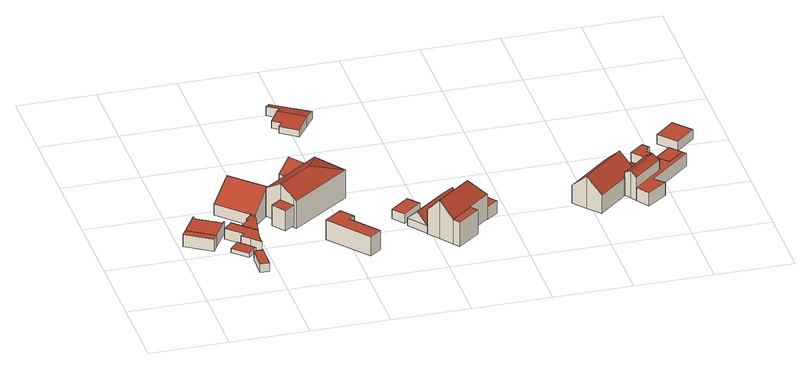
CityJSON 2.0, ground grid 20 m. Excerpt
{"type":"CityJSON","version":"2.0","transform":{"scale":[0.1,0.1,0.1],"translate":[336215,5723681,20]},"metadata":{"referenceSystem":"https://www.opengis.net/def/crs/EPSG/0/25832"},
"CityObjects":{
"building1":{"type":"Building","attributes":{"Geometrietyp2DReferenz":"3000","Gemeindeschluessel":"05170048","function":"51009_1610","roofType":"1000","measuredHeight":3.38},"geometry":[{"type":"Solid","lod":"2","boundaries":[[[[0,1,2,3]],[[4,5,1,0]],[[6,7,5,4]],[[3,2,7,6]],[[4,0,3,6]],[[1,5,7,2]]]],"semantics":{"surfaces":[{"type":"WallSurface"},{"type":"RoofSurface"},{"type":"GroundSurface"}],"values":[[0,0,0,0,1,2]]}}]},
"building2":{"type":"Building","attributes":{"Geometrietyp2DReferenz":"3000","Gemeindeschluessel":"05170048","function":"31001_2463","roofType":"1000","measuredHeight":3.32},"address":[{"country":"Germany","locality":"Wesel","thoroughfareNumber":"7","thoroughfareName":"Frankfurter Straße"}],"geometry":[{"type":"Solid","lod":"2","boundaries":[[[[8,9,10,11]],[[12,13,9,8]],[[14,15,13,12]],[[16,17,15,14]],[[18,19,17,16]],[[3,2,19,18]],[[6,7,2,3]],[[11,10,7,6]],[[3,18,16,14,12,8,11,6]],[[9,13,15,17,19,2,7,10]]]],"semantics":{"surfaces":[{"type":"WallSurface"},{"type":"RoofSurface"},{"type":"GroundSurface"}],"values":[[0,0,0,0,0,0,0,0,1,2]]}}]},
"building3":{"type":"Building","attributes":{"Geometrietyp2DReferenz":"3000","Gemeindeschluessel":"05170048","function":"51009_1610","roofType":"1000","measuredHeight":1.17},"geometry":[{"type":"Solid","lod":"2","boundaries":[[[[20,21,22,23]],[[24,25,21,20]],[[26,27,25,24]],[[28,29,27,26]],[[30,31,29,28]],[[23,22,31,30]],[[28,26,24,20,23,30]],[[21,25,27,29,31,22]]]],"semantics":{"surfaces":[{"type":"WallSurface"},{"type":"RoofSurface"},{"type":"GroundSurface"}],"values":[[0,0,0,0,0,0,1,2]]}}]},
"building4":{"type":"Building","attributes":{"Geometrietyp2DReferenz":"3000","Gemeindeschluessel":"05170048","function":"51009_1610","roofType":"1000","measuredHeight":2.44},"geometry":[{"type":"Solid","lod":"2","boundaries":[[[[32,33,34,35]],[[36,37,33,32]],[[38,39,37,36]],[[35,34,39,38]],[[36,32,35,38]],[[33,37,39,34]]]],"semantics":{"surfaces":[{"type":"WallSurface"},{"type":"RoofSurface"},{"type":"GroundSurface"}],"values":[[0,0,0,0,1,2]]}}]},
"building5":{"type":"Building","attributes":{"Geometrietyp2DReferenz":"3000","Gemeindeschluessel":"05170048","function":"31001_2723","roofType":"1000","measuredHeight":2.9},"address":[{"country":"Germany","locality":"Wesel","thoroughfareNumber":"7","thoroughfareName":"Frankfurter Straße"}],"geometry":[{"type":"Solid","lod":"2","boundaries":[[[[40,41,42,43]],[[44,45,41,40]],[[46,47,45,44]],[[48,49,47,46]],[[50,51,49,48]],[[52,53,51,50]],[[54,55,53,52]],[[56,57,55,54]],[[43,42,57,56]],[[54,52,50,48,46,44,40,43,56]],[[41,45,47,49,51,53,55,57,42]]]],"semantics":{"surfaces":[{"type":"WallSurface"},{"type":"RoofSurface"},{"type":"GroundSurface"}],"values":[[0,0,0,0,0,0,0,0,0,1,2]]}}]},
"building6":{"type":"Building","attributes":{"Geometrietyp2DReferenz":"3000","Gemeindeschluessel":"05170048","function":"31001_2723","roofType":"1000","measuredHeight":2.71},"address":[{"country":"Germany","locality":"Wesel","thoroughfareNumber":"7","thoroughfareName":"Frankfurter Straße"}],"geometry":[{"type":"Solid","lod":"2","boundaries":[[[[58,59,60,61]],[[62,63,59,58]],[[64,65,63,62]],[[66,67,65,64]],[[68,69,67,66]],[[43,70,69,68]],[[56,71,70,43]],[[61,60,71,56]],[[43,68,66,64,62,58,61,56]],[[59,63,65,67,69,70,71,60]]]],"semantics":{"surfaces":[{"type":"WallSurface"},{"type":"RoofSurface"},{"type":"GroundSurface"}],"values":[[0,0,0,0,0,0,0,0,1,2]]}}]},
"building7":{"type":"Building","attributes":{"Geometrietyp2DReferenz":"3000","Gemeindeschluessel":"05170048","function":"31001_1010","roofType":"3100","measuredHeight":8.06},"address":[{"country":"Germany","locality":"Wesel","thoroughfareNumber":"7","thoroughfareName":"Frankfurter Straße"}],"geometry":[{"type":"Solid","lod":"2","boundaries":[[[[72,73,74,75]],[[76,77,73,72]],[[78,79,77,76]],[[80,81,79,78]],[[82,83,81,80]],[[84,85,83,82]],[[86,87,85,84]],[[88,89,87,86]],[[75,74,89,88]],[[78,76,72,75,88,86,80]],[[84,82,80,86]],[[73,77,79,81,83,85,87,89,74]]]],"semantics":{"surfaces":[{"type":"WallSurface"},{"type":"RoofSurface"},{"type":"GroundSurface"}],"values":[[0,0,0,0,0,0,0,0,0,1,1,2]]}}]},
"building8":{"type":"Building","attributes":{"Geometrietyp2DReferenz":"3000","Gemeindeschluessel":"05170048","function":"31001_2723","roofType":"1000","measuredHeight":5.31},"geometry":[{"type":"Solid","lod":"2","boundaries":[[[[90,91,92,93]],[[94,95,91,90]],[[96,97,95,94]],[[98,99,97,96]],[[100,101,99,98]],[[93,92,101,100]],[[98,96,94,90,93,100]],[[91,95,97,99,101,92]]]],"semantics":{"surfaces":[{"type":"WallSurface"},{"type":"RoofSurface"},{"type":"GroundSurface"}],"values":[[0,0,0,0,0,0,1,2]]}}]},
"building9":{"type":"Building","attributes":{"Gemeindeschluessel":"05170048","Geometrietyp2DReferenz":"3000","function":"31001_1010"},"address":[{"country":"Germany","locality":"Wesel","thoroughfareNumber":"8","thoroughfareName":"Frankfurter Straße"}],"children":["building9-1","building9-2","building9-3"]},
"building9-1":{"type":"BuildingPart","attributes":{"roofType":"5000","measuredHeight":10.6},"parents":["building9"],"geometry":[{"type":"MultiSurface","lod":"2","boundaries":[[[102,103,104,105]],[[106,107,108,109]],[[110,111,107,106]],[[112,113,114,115]],[[105,104,113,112]],[[116,102,105,112,117]],[[112,115,117]],[[115,110,106,109,116,117]],[[103,118,108,107,111,114,113,104]],[[116,119,120,102]],[[121,122,118,103]],[[120,119,122,121]],[[122,123,108,118]],[[116,109,124,119]],[[119,124,123,122]],[[110,115,125,126,127]],[[114,128,126,125]],[[127,126,128,111]]],"semantics":{"surfaces":[{"type":"WallSurface"},{"type":"RoofSurface"},{"type":"GroundSurface"},{"type":"ClosureSurface"}],"values":[0,0,0,0,0,1,1,1,2,0,0,3,0,0,3,0,3,3]}}]},
"building9-2":{"type":"BuildingPart","attributes":{"roofType":"3100","measuredHeight":7.62},"parents":["building9"],"geometry":[{"type":"Solid","lod":"2","boundaries":[[[[129,130,131,132]],[[133,134,130,129]],[[125,114,134,133]],[[132,131,111,127]],[[125,133,129,126]],[[132,127,126,129]],[[130,134,114,128,111,131]],[[126,128,114,125]],[[126,127,111,128]]]],"semantics":{"surfaces":[{"type":"WallSurface"},{"type":"RoofSurface"},{"type":"GroundSurface"},{"type":"ClosureSurface"}],"values":[[0,0,0,0,1,1,2,3,3]]}}]},
"building9-3":{"type":"BuildingPart","attributes":{"roofType":"1000","measuredHeight":5.63},"address":[{"country":"Germany","locality":"Wesel","thoroughfareNumber":"8","thoroughfareName":"Frankfurter Straße"}],"parents":["building9"],"geometry":[{"type":"MultiSurface","lod":"2","boundaries":[[[135,136,121,120]],[[137,138,136,135]],[[124,123,138,137]],[[135,120,124,137]],[[121,136,138,123]],[[119,120,121,122]],[[124,119,122,123]]],"semantics":{"surfaces":[{"type":"WallSurface"},{"type":"RoofSurface"},{"type":"GroundSurface"},{"type":"ClosureSurface"}],"values":[0,0,0,1,2,3,3]}}]},
"building10":{"type":"Building","attributes":{"Geometrietyp2DReferenz":"3000","Gemeindeschluessel":"05170048","function":"31001_2723","roofType":"1000","measuredHeight":2.59},"geometry":[{"type":"Solid","lod":"2","boundaries":[[[[139,140,141,142]],[[143,144,140,139]],[[145,146,144,143]],[[142,141,146,145]],[[143,139,142,145]],[[140,144,146,141]]]],"semantics":{"surfaces":[{"type":"WallSurface"},{"type":"RoofSurface"},{"type":"GroundSurface"}],"values":[[0,0,0,0,1,2]]}}]},
"building11":{"type":"Building","attributes":{"Geometrietyp2DReferenz":"3000","Gemeindeschluessel":"05170048","function":"31001_1313","roofType":"3100","measuredHeight":2.72},"geometry":[{"type":"Solid","lod":"2","boundaries":[[[[147,148,149,150]],[[151,152,148,147]],[[153,154,152,151]],[[155,156,154,153]],[[157,158,156,155]],[[159,160,158,157]],[[161,162,160,159]],[[163,164,162,161]],[[165,166,164,163]],[[150,149,166,165]],[[151,147,150,165,163,153]],[[161,159,157,155,153,163]],[[148,152,154,156,158,160,162,164,166,149]]]],"semantics":{"surfaces":[{"type":"WallSurface"},{"type":"RoofSurface"},{"type":"GroundSurface"}],"values":[[0,0,0,0,0,0,0,0,0,0,1,1,2]]}}]},
"building12":{"type":"Building","attributes":{"Geometrietyp2DReferenz":"3000","Gemeindeschluessel":"05170048","function":"31001_1010","roofType":"3100","measuredHeight":4.83},"address":[{"country":"Germany","locality":"Wesel","thoroughfareNumber":"9","thoroughfareName":"Frankfurter Straße"}],"geometry":[{"type":"Solid","lod":"2","boundaries":[[[[167,168,169,170]],[[171,172,168,167]],[[173,174,172,171]],[[170,169,174,173]],[[167,175,171]],[[173,176,170]],[[170,176,175,167]],[[171,175,176,173]],[[168,172,174,169]]]],"semantics":{"surfaces":[{"type":"WallSurface"},{"type":"RoofSurface"},{"type":"GroundSurface"}],"values":[[0,0,0,0,0,0,1,1,2]]}}]},
"building13":{"type":"Building","attributes":{"Gemeindeschluessel":"05170048","Geometrietyp2DReferenz":"3000","function":"31001_1010"},"address":[{"country":"Germany","locality":"Wesel","thoroughfareNumber":"9","thoroughfareName":"Frankfurter Straße"}],"children":["building13-1","building13-2"]},
"building13-1":{"type":"BuildingPart","attributes":{"roofType":"5000","measuredHeight":10.87},"parents":["building13"],"geometry":[{"type":"Solid","lod":"2","boundaries":[[[[177,178,179,180]],[[181,182,183,184]],[[185,186,182,181]],[[187,188,186,185]],[[189,190,188,187]],[[180,179,190,189]],[[181,184,177,180,189,191]],[[189,187,191]],[[187,185,181,191]],[[178,183,182,186,188,190,179]],[[184,183,178,177]]]],"semantics":{"surfaces":[{"type":"WallSurface"},{"type":"RoofSurface"},{"type":"GroundSurface"},{"type":"ClosureSurface"}],"values":[[0,0,0,0,0,0,1,1,1,2,3]]}}]},
"building13-2":{"type":"BuildingPart","attributes":{"roofType":"1000","measuredHeight":6.77},"parents":["building13"],"geometry":[{"type":"Solid","lod":"2","boundaries":[[[[192,193,178,177]],[[194,195,193,192]],[[184,183,195,194]],[[192,177,184,194]],[[178,193,195,183]],[[177,178,183,184]]]],"semantics":{"surfaces":[{"type":"WallSurface"},{"type":"RoofSurface"},{"type":"GroundSurface"},{"type":"ClosureSurface"}],"values":[[0,0,0,1,2,3]]}}]},
"building14":{"type":"Building","attributes":{"Geometrietyp2DReferenz":"3000","Gemeindeschluessel":"05170048","function":"51009_1610","roofType":"9999","measuredHeight":3.45},"geometry":[{"type":"Solid","lod":"2","boundaries":[[[[196,197,198,199]],[[197,200,201,198]],[[196,202,200,197]],[[199,203,202,196]],[[198,201,203,199]],[[200,202,203,201]]]],"semantics":{"surfaces":[{"type":"RoofSurface"},{"type":"WallSurface"},{"type":"GroundSurface"}],"values":[[0,1,1,1,1,2]]}}]},
"building15":{"type":"Building","attributes":{"Gemeindeschluessel":"05170048","Geometrietyp2DReferenz":"3000","function":"31001_1010"},"address":[{"country":"Germany","locality":"Wesel","thoroughfareNumber":"12","thoroughfareName":"Frankfurter Straße"}],"children":["building15-1","building15-2"]},
"building15-1":{"type":"BuildingPart","attributes":{"roofType":"3100","measuredHeight":8.85},"parents":["building15"],"geometry":[{"type":"MultiSurface","lod":"2","boundaries":[[[204,205,206,207]],[[208,209,205,204]],[[210,211,209,208]],[[212,213,211,210]],[[214,215,213,212]],[[216,217,215,214]],[[218,219,220,221]],[[208,204,207,218,210]],[[221,216,214,212,210,218]],[[206,205,209,211,213,215,217,220,219]],[[222,223,206,219]],[[218,207,224,225]],[[225,224,223,222]],[[226,227,220,217]],[[216,221,228,229]],[[229,228,227,226]]],"semantics":{"surfaces":[{"type":"WallSurface"},{"type":"RoofSurface"},{"type":"GroundSurface"},{"type":"ClosureSurface"}],"values":[0,0,0,0,0,0,0,1,1,2,0,0,3,0,0,3]}}]},
"building15-2":{"type":"BuildingPart","attributes":{"roofType":"1000","measuredHeight":2.97},"address":[{"country":"Germany","locality":"Wesel","thoroughfareNumber":"12","thoroughfareName":"Frankfurter Straße"}],"parents":["building15"],"geometry":[{"type":"MultiSurface","lod":"2","boundaries":[[[230,231,232,233]],[[234,235,231,230]],[[236,237,235,234]],[[224,223,237,236]],[[233,232,226,229]],[[228,224,236,234,230,233,229]],[[231,235,237,223,227,226,232]],[[225,228,227,222]],[[224,225,222,223]],[[228,229,226,227]]],"semantics":{"surfaces":[{"type":"WallSurface"},{"type":"RoofSurface"},{"type":"GroundSurface"},{"type":"ClosureSurface"}],"values":[0,0,0,0,0,1,2,0,3,3]}}]},
"building16":{"type":"Building","attributes":{"Geometrietyp2DReferenz":"3000","Gemeindeschluessel":"05170048","function":"31001_1010","roofType":"3100","measuredHeight":7.54},"address":[{"country":"Germany","locality":"Wesel","thoroughfareNumber":"12a","thoroughfareName":"Frankfurter Straße"}],"geometry":[{"type":"Solid","lod":"2","boundaries":[[[[238,239,240,241]],[[242,243,239,238]],[[244,245,243,242]],[[246,247,245,244]],[[248,249,247,246]],[[250,251,249,248]],[[252,253,251,250]],[[241,240,253,252]],[[252,250,248,246,244,241]],[[242,238,241,244]],[[239,243,245,247,249,251,253,240]]]],"semantics":{"surfaces":[{"type":"WallSurface"},{"type":"RoofSurface"},{"type":"GroundSurface"}],"values":[[0,0,0,0,0,0,0,0,1,1,2]]}}]},
"building17":{"type":"Building","attributes":{"Geometrietyp2DReferenz":"3000","Gemeindeschluessel":"05170048","function":"31001_1010","roofType":"1000","measuredHeight":3.56},"address":[{"country":"Germany","locality":"Wesel","thoroughfareNumber":"12a","thoroughfareName":"Frankfurter Straße"}],"geometry":[{"type":"Solid","lod":"2","boundaries":[[[[254,253,239,255]],[[256,257,253,254]],[[258,259,257,256]],[[260,261,259,258]],[[262,263,261,260]],[[264,265,263,262]],[[266,267,265,264]],[[268,269,267,266]],[[270,271,269,268]],[[272,243,271,270]],[[255,239,243,272]],[[270,268,266,264,262,260,258,256,254,255,272]],[[253,257,259,261,263,265,267,269,271,243,239]]]],"semantics":{"surfaces":[{"type":"WallSurface"},{"type":"RoofSurface"},{"type":"GroundSurface"}],"values":[[0,0,0,0,0,0,0,0,0,0,0,1,2]]}}]},
"building18":{"type":"Building","attributes":{"Geometrietyp2DReferenz":"3000","Gemeindeschluessel":"05170048","function":"31001_1313","roofType":"1000","measuredHeight":2.57},"address":[{"country":"Germany","locality":"Wesel","thoroughfareNumber":"12","thoroughfareName":"Frankfurter Straße"}],"geometry":[{"type":"Solid","lod":"2","boundaries":[[[[273,274,275,276]],[[277,278,274,273]],[[279,280,278,277]],[[281,282,280,279]],[[283,284,282,281]],[[285,286,284,283]],[[276,275,286,285]],[[283,281,279,277,273,276,285]],[[274,278,280,282,284,286,275]]]],"semantics":{"surfaces":[{"type":"WallSurface"},{"type":"RoofSurface"},{"type":"GroundSurface"}],"values":[[0,0,0,0,0,0,0,1,2]]}}]},
"building19":{"type":"Building","attributes":{"Geometrietyp2DReferenz":"3000","Gemeindeschluessel":"05170048","function":"31001_2723","roofType":"1000","measuredHeight":3.48},"address":[{"country":"Germany","locality":"Wesel","thoroughfareNumber":"12a","thoroughfareName":"Frankfurter Straße"}],"geometry":[{"type":"Solid","lod":"2","boundaries":[[[[262,287,288,289]],[[260,290,287,262]],[[258,291,290,260]],[[289,288,291,258]],[[260,262,289,258]],[[287,290,291,288]]]],"semantics":{"surfaces":[{"type":"WallSurface"},{"type":"RoofSurface"},{"type":"GroundSurface"}],"values":[[0,0,0,0,1,2]]}}]},
"building20":{"type":"Building","attributes":{"Geometrietyp2DReferenz":"3000","Gemeindeschluessel":"05170048","function":"51009_1611","roofType":"1000","measuredHeight":2.59},"geometry":[{"type":"Solid","lod":"2","boundaries":[[[[292,293,294,295]],[[296,297,293,292]],[[298,299,297,296]],[[295,294,299,298]],[[296,292,295,298]],[[293,297,299,294]]]],"semantics":{"surfaces":[{"type":"WallSurface"},{"type":"RoofSurface"},{"type":"GroundSurface"}],"values":[[0,0,0,0,1,2]]}}]}
},
"vertices":[
[70,192,51],[70,192,18],[80,209,18],[80,209,51],[3,233,51],[3,233,18],[14,251,51],[14,251,18],
[51,306,51],[51,306,18],[49,307,18],[49,307,51],[47,300,51],[47,300,18],[110,261,51],[110,261,18],[113,267,51],[113,267,18],[115,266,51],[115,266,18],
[164,158,33],[164,158,21],[154,169,21],[154,169,33],[141,136,33],[141,136,21],[105,170,33],[105,170,21],[128,195,33],[128,195,21],[135,188,33],[135,188,21],
[172,68,41],[172,68,17],[174,131,17],[174,131,41],[149,68,41],[149,68,17],[151,132,41],[151,132,17],
[175,169,53],[175,169,24],[181,203,24],[181,203,53],[175,147,53],[175,147,24],[154,169,53],[154,169,24],[135,188,53],[135,188,24],[143,196,53],[143,196,24],[106,231,53],[106,231,24],[128,254,53],[128,254,24],[149,234,53],[149,234,24],
[168,261,53],[168,261,26],[172,257,26],[172,257,53],[181,275,53],[181,275,26],[182,276,53],[182,276,26],[192,266,53],[192,266,26],[181,205,53],[181,205,26],[181,203,26],[149,234,26],
[182,276,56],[182,276,25],[192,266,25],[192,266,56],[181,275,55],[181,275,25],[111,344,56],[111,344,25],[153,383,106],[153,383,25],[194,421,56],[194,421,25],[272,347,56],[272,347,25],[232,307,106],[232,307,25],[228,303,101],[228,303,25],
[403,145,91],[403,145,38],[377,178,38],[377,178,91],[388,133,91],[388,133,38],[445,63,91],[445,63,38],[415,39,91],[415,39,38],[333,143,91],[333,143,38],
[278,232,110],[278,232,28],[282,226,28],[282,226,105],[228,303,105],[228,303,28],[254,266,28],[254,266,133],[317,368,105],[317,368,28],[433,334,105],[433,334,28],[378,413,28],[378,413,105],[255,265,134],[344,329,134],[255,265,28],[255,265,90],[278,232,90],[278,232,34],[255,265,34],[254,266,34],[254,266,90],[378,413,75],[347,391,104],[317,368,75],[347,391,28],
[319,431,104],[319,431,28],[289,408,28],[289,408,75],[349,454,75],[349,454,28],
[251,213,90],[251,213,34],[227,247,90],[227,247,34],
[551,208,80],[551,208,54],[503,169,54],[503,169,80],[575,179,80],[575,179,54],[527,140,80],[527,140,54],
[376,817,21],[376,817,1],[364,800,1],[364,800,26],[467,757,21],[467,757,1],[445,725,29],[445,725,1],[415,683,19],[415,683,1],[372,714,19],[372,714,1],[381,725,21],[381,725,1],[361,740,21],[361,740,1],[383,769,29],[383,769,1],[392,781,26],[392,781,1],
[642,219,73],[642,219,52],[531,131,52],[531,131,73],[678,172,73],[678,172,52],[567,83,73],[567,83,52],[660,196,100],[549,107,100],
[670,68,118],[670,68,51],[669,68,51],[669,68,119],[590,53,159],[590,53,51],[613,22,51],[613,22,118],[567,83,118],[567,83,51],[678,172,118],[678,172,51],[724,113,118],[724,113,51],[677,123,159],
[683,50,118],[683,50,51],[626,5,118],[626,5,51],
[724,113,84],[753,135,84],[719,179,84],[690,156,84],[753,135,49],[719,179,49],[724,113,49],[690,156,49],
[1067,127,102],[1067,127,53],[1100,157,53],[1100,157,102],[993,63,102],[993,63,53],[965,95,141],[965,95,53],[937,127,102],[937,127,53],[1044,223,102],[1044,223,53],[1072,191,140],[1072,191,53],[1071,189,141],[1071,189,53],[1070,190,53],[1070,190,140],[1071,189,54],[1100,157,54],[1100,157,84],[1071,189,84],[1072,191,54],[1070,190,54],[1070,190,84],[1072,191,84],
[1138,190,84],[1138,190,54],[1109,224,54],[1109,224,84],[1137,190,84],[1137,190,54],[1136,190,84],[1136,190,54],
[1162,162,118],[1162,162,55],[1149,176,55],[1149,176,130],[1088,96,118],[1088,96,55],[1078,111,130],[1078,111,55],[1067,127,118],[1067,127,55],[1100,157,118],[1100,157,55],[1136,190,118],[1136,190,55],[1137,190,118],[1137,190,55],
[1137,190,91],[1162,162,91],[1138,190,91],[1138,190,55],[1170,220,91],[1170,220,55],[1195,192,91],[1195,192,55],[1237,228,91],[1237,228,55],[1245,219,91],[1245,219,55],[1137,124,91],[1137,124,55],[1160,100,91],[1160,100,55],[1110,64,91],[1110,64,55],[1088,96,91],
[1172,287,81],[1172,287,55],[1158,303,55],[1158,303,81],[1165,281,81],[1165,281,55],[1160,269,81],[1160,269,55],[1169,259,81],[1169,259,55],[1149,243,81],[1149,243,55],[1123,273,81],[1123,273,55],
[1237,228,56],[1212,257,56],[1212,257,91],[1195,192,56],[1170,220,56],
[1293,335,83],[1293,335,57],[1253,380,57],[1253,380,83],[1244,291,83],[1244,291,57],[1204,335,83],[1204,335,57]
]}
